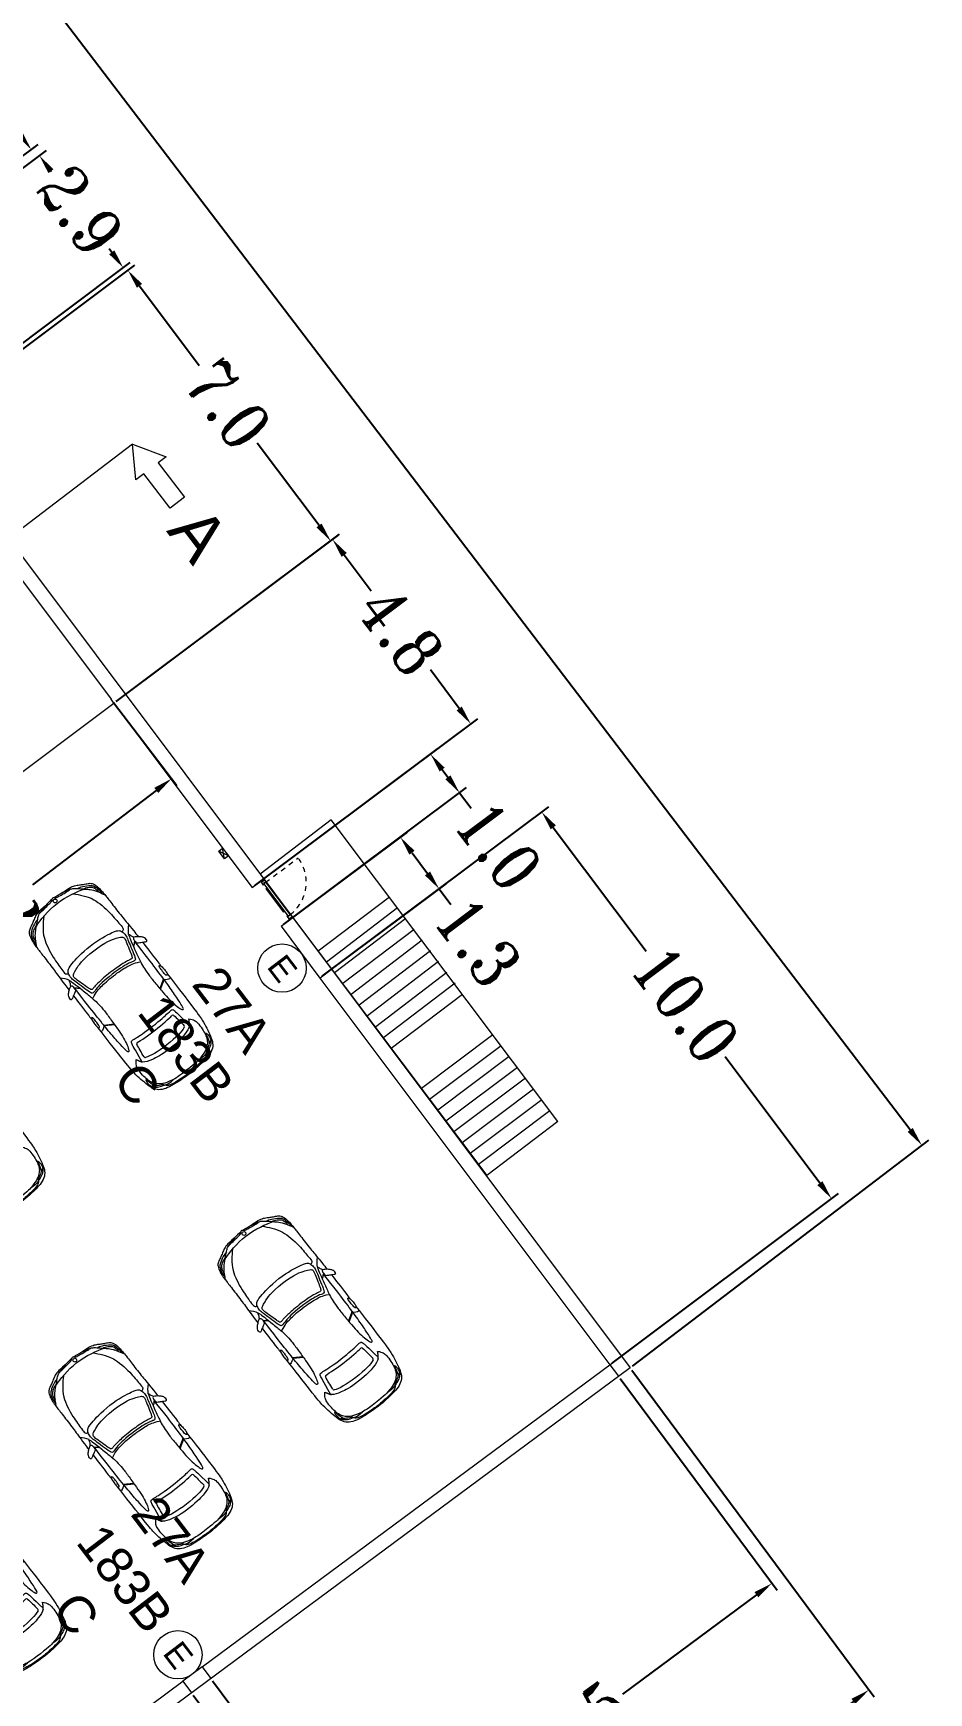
# Model space of a CAD drawing. Header units: metres. Extents: x 1384 to 1901, y 1501 to 2216.
# Drawn here: x 1484.23 to 1502.75, y 2097.95 to 2132.28 of the extents above; entities that cross this region are included whole.
import ezdxf

# ---------------------------------------------------------------- set-up
doc = ezdxf.new("R2010")
doc.units = ezdxf.units.M
doc.header["$LTSCALE"] = 0.05
doc.header["$PDMODE"] = 3
doc.linetypes.add('CONTINUA', pattern=[0])
doc.linetypes.add('RAYITAS', pattern=[0.375, 0.25, -0.125])
for name, color, linetype, lineweight in [('BIEs', 1, 'CONTINUA', 15), ('Cotas Nave 2', 250, 'CONTINUA', 15), ('Escaleras', 3, 'Continuous', 15), ('Extintores', 1, 'CONTINUA', 15), ('Linea de Corte', 250, 'CONTINUA', 15), ('Nave', 5, 'Continuous', 15), ('Pared Nave', 5, 'CONTINUA', 15), ('Puertas', 4, 'CONTINUA', 15), ('Tabiques', 241, 'CONTINUA', 15), ('Ventanas', 1, 'CONTINUA', 15), ('Zonas abiertas', 50, 'CONTINUA', 15)]:
    doc.layers.add(name, color=color, linetype=linetype, lineweight=lineweight)
doc.layers.add('CochesN', color=7, linetype='CONTINUA', lineweight=15, true_color=0xc3ddd0)
doc.styles.add('ROMANT', font='ROMANT', dxfattribs={"width": 0.85})
doc.styles.get("Standard").update_dxf_attribs({"font": 'arial.ttf'})
doc.dimstyles.new('1-50-GENERAL', dxfattribs={"dimtxt": 0.38, "dimasz": 0.4, "dimexe": 0.18, "dimexo": 0.06, "dimgap": 0.09, "dimtad": 0, "dimdec": 1, "dimzin": 0, "dimdsep": 46, "dimtxsty": 'ROMANT', "dimcen": 0.09, "dimadec": 0, "dimazin": 0, "dimtfac": 1, "dimtdec": 1, "dimtix": 1, "dimtofl": 0, "dimtmove": 0, "dimatfit": 3, "dimfxl": 0, "dimtolj": 1, "dimtzin": 0, "dimarcsym": 0})

# ---------------------------------------------------------------- blocks, each defined once
blk = doc.blocks.new('vh10-3')
for points in [[(6.531, 5.087), (6.644, 5.27)], [(6.669, 5.27), (6.555, 5.086)], [(6.531, 3.879), (6.644, 3.697)], [(6.669, 3.696), (6.555, 3.88)]]:
    blk.add_lwpolyline(points)
blk.add_circle((9.33, 4.483), 0.0405)
for centre, radius, start, end in [((5.578, 5.09), 0.02, 81.3079, 140.3783), ((5.628, 4.983), 0.0289, 84.0079, 156.3114), ((5.923, 4.943), 0.0289, 353.2707, 80.1159), ((5.578, 3.877), 0.02, 219.6217, 278.6921), ((5.628, 3.984), 0.0289, 203.6886, 275.9921), ((5.923, 4.024), 0.0289, 279.8841, 6.7293)]:
    blk.add_arc(centre, radius, start, end)
for points, knots in [([(4.772, 4.483), (4.772, 4.666), (4.796, 4.87), (4.814, 5.015), (4.875, 5.173), (4.971, 5.265), (5.111, 5.312), (5.3, 5.353), (5.477, 5.382), (5.724, 5.394), (6.416, 5.396), (6.7, 5.396)], [18.735534, 18.735534, 18.735534, 18.735534, 19.587149, 20.438764, 21.290379, 22.141994, 22.99361, 23.845225, 24.69684, 25.548455, 26.165326, 26.165326, 26.165326, 26.165326]), ([(7.727, 5.319), (7.765, 5.291), (7.807, 5.28), (7.846, 5.265), (7.832, 5.257), (7.757, 5.235), (7.534, 5.177), (7.25, 5.112), (7.124, 5.089), (6.951, 5.076), (6.725, 5.079), (6.441, 5.091), (6.242, 5.101), (6.069, 5.13), (5.937, 5.172), (5.905, 5.194), (5.912, 5.216), (5.962, 5.23), (6.178, 5.249), (6.499, 5.269), (6.917, 5.274), (7.267, 5.278), (7.647, 5.274)], [0, 0, 0, 0, 0.640801, 1.281602, 1.922403, 2.563203, 3.204004, 3.844805, 4.485606, 5.126407, 5.767208, 6.408009, 7.04881, 7.68961, 8.330411, 8.971212, 9.612013, 10.252814, 10.893615, 11.534416, 12.175216, 12.797218, 12.797218, 12.797218, 12.797218]), ([(7.535, 5.395), (7.39, 5.396), (7.181, 5.396), (6.935, 5.396), (6.893, 5.396)], [10.6007845, 10.6007845, 10.6007845, 10.6007845, 11.0709972, 11.163998, 11.163998, 11.163998, 11.163998]), ([(9.376, 4.705), (9.372, 4.815), (9.361, 4.925), (9.324, 5.021), (9.269, 5.11), (9.233, 5.177), (9.187, 5.273), (9.136, 5.331), (9.002, 5.37), (8.865, 5.38), (8.799, 5.381), (8.545, 5.381), (8.168, 5.382), (7.989, 5.392), (7.735, 5.394), (7.678, 5.395)], [0, 0, 0, 0, 0.851615, 1.70323, 2.554846, 3.406461, 4.258076, 5.109691, 5.961306, 6.812921, 7.664537, 8.516152, 9.367767, 10.219382, 10.435603, 10.435603, 10.435603, 10.435603]), ([(9.22, 4.87), (9.171, 4.92), (9.057, 5.015), (8.864, 5.16), (8.433, 5.245), (8.137, 5.245), (7.995, 5.259), (7.974, 5.21), (7.966, 5.191)], [0, 0, 0, 0, 0.835236, 1.721034, 2.921428, 3.928485, 4.555062, 4.999927, 4.999927, 4.999927, 4.999927]), ([(9.251, 5.008), (9.242, 5.047), (9.222, 5.12), (9.135, 5.269), (9.075, 5.32), (8.952, 5.353), (8.891, 5.351), (8.861, 5.348)], [0, 0, 0, 0, 0.624807, 1.361869, 1.875216, 2.502924, 3.054732, 3.054732, 3.054732, 3.054732]), ([(9.171, 5.097), (9.164, 5.133), (9.137, 5.202), (9.077, 5.28), (9.006, 5.31), (8.948, 5.317), (8.919, 5.315)], [0, 0, 0, 0, 0.604327, 1.163219, 1.657111, 2.190481, 2.190481, 2.190481, 2.190481]), ([(5.436, 4.483), (5.436, 4.709), (5.48, 4.922), (5.521, 5.052), (5.563, 5.103)], [5.556552, 5.556552, 5.556552, 5.556552, 6.635134, 7.654502, 7.654502, 7.654502, 7.654502]), ([(5.582, 5.11), (5.905, 5.06), (6.031, 5.043), (6.055, 5.019), (6.049, 4.953), (6.024, 4.698), (6.024, 4.483)], [-3.392634, -3.392634, -3.392634, -3.392634, -2.551704, -1.701416, -0.851128, -0.000839, -0.000839, -0.000839, -0.000839]), ([(6.7, 3.571), (6.416, 3.571), (5.724, 3.572), (5.477, 3.584), (5.3, 3.613), (5.111, 3.654), (4.971, 3.701), (4.875, 3.794), (4.814, 3.952), (4.796, 4.096), (4.772, 4.301), (4.772, 4.483)], [11.305741, 11.305741, 11.305741, 11.305741, 11.922612, 12.774228, 13.625843, 14.477458, 15.329073, 16.180688, 17.032304, 17.883919, 18.735534, 18.735534, 18.735534, 18.735534]), ([(5.563, 3.864), (5.521, 3.914), (5.48, 4.044), (5.436, 4.257), (5.436, 4.483)], [3.458602, 3.458602, 3.458602, 3.458602, 4.477971, 5.556552, 5.556552, 5.556552, 5.556552]), ([(6.024, 4.483), (6.024, 4.269), (6.049, 4.014), (6.055, 3.947), (6.031, 3.924), (5.905, 3.906), (5.582, 3.857)], [-0.000839, -0.000839, -0.000839, -0.000839, 0.849449, 1.699737, 2.550025, 3.390956, 3.390956, 3.390956, 3.390956]), ([(9.376, 4.261), (9.372, 4.152), (9.361, 4.041), (9.324, 3.945), (9.269, 3.856), (9.233, 3.79), (9.187, 3.693), (9.136, 3.636), (9.002, 3.596), (8.865, 3.587), (8.799, 3.586), (8.545, 3.586), (8.168, 3.585), (7.989, 3.574), (7.735, 3.572), (7.678, 3.572)], [0, 0, 0, 0, 0.851615, 1.70323, 2.554846, 3.406461, 4.258076, 5.109691, 5.961306, 6.812921, 7.664537, 8.516152, 9.367767, 10.219382, 10.435603, 10.435603, 10.435603, 10.435603]), ([(7.727, 3.647), (7.765, 3.676), (7.807, 3.687), (7.846, 3.702), (7.832, 3.709), (7.757, 3.732), (7.534, 3.789), (7.25, 3.854), (7.124, 3.878), (6.951, 3.89), (6.725, 3.888), (6.441, 3.876), (6.242, 3.865), (6.069, 3.836), (5.937, 3.794), (5.905, 3.772), (5.912, 3.75), (5.962, 3.737), (6.178, 3.717), (6.499, 3.698), (6.917, 3.692), (7.267, 3.688), (7.647, 3.693)], [0, 0, 0, 0, 0.640801, 1.281602, 1.922403, 2.563203, 3.204004, 3.844805, 4.485606, 5.126407, 5.767208, 6.408009, 7.04881, 7.68961, 8.330411, 8.971212, 9.612013, 10.252814, 10.893615, 11.534416, 12.175216, 12.797218, 12.797218, 12.797218, 12.797218]), ([(9.22, 4.097), (9.171, 4.046), (9.057, 3.952), (8.864, 3.807), (8.433, 3.722), (8.137, 3.721), (7.995, 3.708), (7.974, 3.757), (7.966, 3.775)], [0, 0, 0, 0, 0.835236, 1.721034, 2.921428, 3.928485, 4.555062, 4.999927, 4.999927, 4.999927, 4.999927]), ([(9.251, 3.959), (9.242, 3.92), (9.222, 3.846), (9.135, 3.697), (9.075, 3.646), (8.952, 3.614), (8.891, 3.615), (8.861, 3.619)], [0, 0, 0, 0, 0.624807, 1.361869, 1.875216, 2.502924, 3.054732, 3.054732, 3.054732, 3.054732]), ([(9.171, 3.87), (9.164, 3.833), (9.137, 3.764), (9.077, 3.686), (9.006, 3.656), (8.948, 3.649), (8.919, 3.651)], [0, 0, 0, 0, 0.604327, 1.163219, 1.657111, 2.190481, 2.190481, 2.190481, 2.190481]), ([(7.535, 3.571), (7.39, 3.571), (7.181, 3.571), (6.935, 3.571), (6.893, 3.571)], [10.6007845, 10.6007845, 10.6007845, 10.6007845, 11.0709972, 11.163998, 11.163998, 11.163998, 11.163998])]:
    blk.add_open_spline(points, degree=3, knots=knots)
for points, degree in [([(4.864, 4.483), (4.864, 4.735), (4.891, 4.879), (4.946, 5.056), (5.03, 5.163), (5.106, 5.217), (5.205, 5.248), (5.343, 5.273), (5.516, 5.273), (5.581, 5.256), (5.646, 5.215), (5.684, 5.176)], 3), ([(5.234, 5.252), (5.241, 5.274), (5.213, 5.289), (5.132, 5.289), (5.053, 5.273), (4.989, 5.22), (4.935, 5.137), (4.89, 4.999), (4.869, 4.912), (4.88, 4.808)], 3), ([(5.05, 5.264), (5.042, 5.224), (5.003, 5.186), (4.958, 5.11), (4.933, 5.054)], 3), ([(5.235, 5.265), (5.13, 5.251), (5.024, 5.207)], 2), ([(6.648, 5.27), (6.592, 5.358), (6.585, 5.376), (6.599, 5.396)], 3), ([(6.936, 5.378), (6.944, 5.371), (6.935, 5.362), (6.919, 5.353), (6.837, 5.349), (6.705, 5.355), (6.681, 5.365), (6.68, 5.381), (6.702, 5.402), (6.78, 5.406), (6.888, 5.402), (6.928, 5.385), (6.936, 5.378)], 3), ([(7.397, 4.483), (7.397, 4.716), (7.357, 4.945), (7.328, 5.015), (7.33, 5.053), (7.392, 5.083), (7.617, 5.144), (7.771, 5.187), (7.864, 5.211), (7.975, 5.195), (8.03, 5.158), (8.073, 5.083), (8.14, 4.716), (8.14, 4.483)], 3), ([(7.591, 5.299), (7.598, 5.29), (7.611, 5.285), (7.664, 5.283), (7.703, 5.284), (7.731, 5.298), (7.728, 5.331), (7.659, 5.42), (7.608, 5.471), (7.563, 5.491), (7.506, 5.488), (7.497, 5.482), (7.496, 5.464), (7.514, 5.432), (7.568, 5.339), (7.584, 5.308), (7.591, 5.299)], 3), ([(7.646, 5.284), (7.65, 5.265), (7.632, 5.247), (7.611, 5.23), (7.591, 5.208), (7.581, 5.19)], 3), ([(7.838, 5.262), (7.897, 5.292), (7.946, 5.339), (7.998, 5.39)], 3), ([(8.799, 5.381), (8.93, 5.312), (9.025, 5.251), (9.119, 5.155), (9.153, 5.117), (9.266, 4.993), (9.313, 4.928), (9.329, 4.894), (9.33, 4.812), (9.354, 4.641), (9.363, 4.562), (9.373, 4.529), (9.397, 4.511), (9.409, 4.495), (9.41, 4.483)], 3), ([(4.79, 4.483), (4.79, 4.528), (4.802, 4.79), (4.837, 4.965), (4.861, 5.004), (4.904, 5.039)], 3), ([(4.904, 5.039), (4.936, 5.058), (4.963, 5.066)], 2), ([(5.535, 4.483), (5.535, 4.732), (5.559, 4.898), (5.602, 4.994)], 3), ([(5.684, 5.176), (5.598, 5.131), (5.571, 5.109)], 2), ([(5.631, 5.011), (5.744, 4.999), (5.844, 4.986), (5.928, 4.971)], 3), ([(5.952, 4.939), (5.943, 4.863), (5.928, 4.657), (5.928, 4.483)], 3), ([(7.248, 5.096), (7.308, 4.975), (7.333, 4.833), (7.354, 4.629), (7.354, 4.483)], 3), ([(7.449, 4.483), (7.449, 4.627), (7.435, 4.829), (7.414, 4.944), (7.402, 4.988), (7.404, 5.023), (7.432, 5.035), (7.499, 5.06), (7.686, 5.113), (7.815, 5.151), (7.869, 5.151), (7.924, 5.063), (8.018, 4.785), (8.018, 4.483)], 3), ([(9.153, 5.117), (9.203, 4.977), (9.264, 4.718), (9.264, 4.483)], 3), ([(9.398, 4.508), (9.393, 4.623), (9.369, 4.789), (9.325, 4.897)], 3), ([(4.904, 3.928), (4.861, 3.962), (4.837, 4.002), (4.802, 4.177), (4.79, 4.439), (4.79, 4.483)], 3), ([(5.684, 3.79), (5.646, 3.752), (5.581, 3.71), (5.516, 3.693), (5.343, 3.694), (5.205, 3.718), (5.106, 3.75), (5.03, 3.804), (4.946, 3.911), (4.891, 4.088), (4.864, 4.232), (4.864, 4.483)], 3), ([(5.234, 3.715), (5.241, 3.693), (5.213, 3.677), (5.132, 3.677), (5.053, 3.693), (4.989, 3.746), (4.935, 3.83), (4.89, 3.967), (4.869, 4.054), (4.88, 4.158)], 3), ([(5.602, 3.972), (5.559, 4.069), (5.535, 4.234), (5.535, 4.483)], 3), ([(5.928, 4.483), (5.928, 4.309), (5.943, 4.104), (5.952, 4.027)], 3), ([(7.354, 4.483), (7.354, 4.337), (7.333, 4.134), (7.308, 3.991), (7.248, 3.87)], 3), ([(8.14, 4.483), (8.14, 4.25), (8.073, 3.883), (8.03, 3.808), (7.975, 3.772), (7.864, 3.755), (7.771, 3.779), (7.617, 3.823), (7.392, 3.883), (7.33, 3.914), (7.328, 3.951), (7.357, 4.021), (7.397, 4.25), (7.397, 4.483)], 3), ([(8.018, 4.483), (8.018, 4.181), (7.924, 3.904), (7.869, 3.816), (7.815, 3.816), (7.686, 3.853), (7.499, 3.906), (7.432, 3.931), (7.404, 3.944), (7.402, 3.979), (7.414, 4.022), (7.435, 4.138), (7.449, 4.34), (7.449, 4.483)], 3), ([(9.41, 4.483), (9.409, 4.472), (9.397, 4.455), (9.373, 4.438), (9.363, 4.404), (9.354, 4.325), (9.33, 4.155), (9.329, 4.073), (9.313, 4.038), (9.266, 3.973), (9.153, 3.85), (9.119, 3.812), (9.025, 3.715), (8.93, 3.655), (8.799, 3.586)], 3), ([(9.264, 4.483), (9.264, 4.248), (9.203, 3.989), (9.153, 3.849)], 3), ([(9.398, 4.459), (9.393, 4.343), (9.369, 4.177), (9.325, 4.069)], 3), ([(4.963, 3.9), (4.936, 3.908), (4.904, 3.928)], 2), ([(5.05, 3.702), (5.042, 3.742), (5.003, 3.78), (4.958, 3.857), (4.933, 3.912)], 3), ([(5.571, 3.858), (5.598, 3.835), (5.684, 3.79)], 2), ([(5.928, 3.995), (5.844, 3.98), (5.744, 3.967), (5.631, 3.955)], 3), ([(5.235, 3.701), (5.13, 3.715), (5.024, 3.759)], 2), ([(6.648, 3.696), (6.592, 3.609), (6.585, 3.59), (6.599, 3.571)], 3), ([(6.936, 3.588), (6.944, 3.595), (6.935, 3.605), (6.919, 3.614), (6.837, 3.618), (6.705, 3.612), (6.681, 3.602), (6.68, 3.585), (6.702, 3.564), (6.78, 3.56), (6.888, 3.564), (6.928, 3.582), (6.936, 3.588)], 3), ([(7.591, 3.667), (7.598, 3.676), (7.611, 3.682), (7.664, 3.684), (7.703, 3.682), (7.731, 3.669), (7.728, 3.635), (7.659, 3.546), (7.608, 3.496), (7.563, 3.475), (7.506, 3.479), (7.497, 3.485), (7.496, 3.503), (7.514, 3.534), (7.568, 3.627), (7.584, 3.658), (7.591, 3.667)], 3), ([(7.646, 3.683), (7.65, 3.702), (7.632, 3.719), (7.611, 3.736), (7.591, 3.758), (7.581, 3.777)], 3), ([(7.838, 3.704), (7.897, 3.674), (7.946, 3.627), (7.998, 3.576)], 3)]:
    blk.add_open_spline(points, degree=degree)
blk = doc.blocks.new('*D248')
at = {"layer": 'Cotas Nave 2', "color": 0, "lineweight": -2, "transparency": 16777216}
for p, q in [((1474.251, 2134.073), (1478.751, 2137.442)), ((1478.847, 2137.014), (1480.645, 2134.612)), ((1483.949, 2130.197), (1481.844, 2133.009)), ((1479.833, 2126.616), (1484.333, 2129.985))]:
    blk.add_line(p, q, dxfattribs=at)
at = {"layer": 'Cotas Nave 2', "color": 0, "transparency": 16777216}
for points in [[(1478.9, 2137.053), (1478.793, 2136.974), (1478.607, 2137.334)], [(1484.003, 2130.237), (1483.896, 2130.157), (1484.189, 2129.877)]]:
    blk.add_solid(points, dxfattribs=at)
at = {"layer": 'Defpoints', "color": 0, "transparency": 16777216}
for p in [(1474.203, 2134.037), (1484.189, 2129.877), (1479.785, 2126.58)]:
    blk.add_point(p, dxfattribs=at)
at = {"layer": 'Cotas Nave 2', "color": 0, "transparency": 16777216, "insert": (1481.245, 2133.81), "char_height": 1, "attachment_point": 5, "rotation": 306.8203, "style": 'ROMANT'}
blk.add_mtext('\\A1;9.3', dxfattribs=at)
blk = doc.blocks.new('*D250')
at = {"layer": 'Cotas Nave 2', "color": 0, "lineweight": -2, "transparency": 16777216}
for p, q in [((1479.957, 2126.457), (1484.5, 2129.858)), ((1484.596, 2129.43), (1484.602, 2129.422)), ((1485.853, 2127.751), (1485.802, 2127.82)), ((1481.694, 2124.137), (1486.237, 2127.538))]:
    blk.add_line(p, q, dxfattribs=at)
at = {"layer": 'Cotas Nave 2', "color": 0, "transparency": 16777216}
for points in [[(1484.649, 2129.47), (1484.542, 2129.39), (1484.356, 2129.751)], [(1485.907, 2127.791), (1485.8, 2127.711), (1486.093, 2127.43)]]:
    blk.add_solid(points, dxfattribs=at)
at = {"layer": 'Defpoints', "color": 0, "transparency": 16777216}
for p in [(1486.093, 2127.43), (1479.909, 2126.421), (1481.646, 2124.101)]:
    blk.add_point(p, dxfattribs=at)
at = {"layer": 'Cotas Nave 2', "color": 0, "transparency": 16777216, "insert": (1485.202, 2128.621), "char_height": 1, "attachment_point": 5, "rotation": 306.8241, "style": 'ROMANT'}
blk.add_mtext('\\A1;2.9', dxfattribs=at)
blk = doc.blocks.new('*D252')
at = {"layer": 'Cotas Nave 2', "color": 0, "lineweight": -2, "transparency": 16777216}
for p, q in [((1481.755, 2124.057), (1486.331, 2127.486)), ((1486.427, 2127.058), (1487.663, 2125.408)), ((1490.14, 2122.101), (1488.863, 2123.806)), ((1485.947, 2118.461), (1490.524, 2121.889))]:
    blk.add_line(p, q, dxfattribs=at)
at = {"layer": 'Cotas Nave 2', "color": 0, "transparency": 16777216}
for points in [[(1486.48, 2127.098), (1486.373, 2127.018), (1486.187, 2127.378)], [(1490.193, 2122.141), (1490.086, 2122.062), (1490.38, 2121.781)]]:
    blk.add_solid(points, dxfattribs=at)
at = {"layer": 'Defpoints', "color": 0, "transparency": 16777216}
for p in [(1481.707, 2124.021), (1490.38, 2121.781), (1485.899, 2118.425)]:
    blk.add_point(p, dxfattribs=at)
at = {"layer": 'Cotas Nave 2', "color": 0, "transparency": 16777216, "insert": (1488.263, 2124.607), "char_height": 1, "attachment_point": 5, "rotation": 306.8403, "style": 'ROMANT'}
blk.add_mtext('\\A1;7.0', dxfattribs=at)
blk = doc.blocks.new('*D253')
at = {"layer": 'Cotas Nave 2', "color": 0, "lineweight": -2, "transparency": 16777216}
for p, q in [((1485.947, 2118.461), (1490.564, 2121.919)), ((1490.66, 2121.491), (1491.218, 2120.746)), ((1493.039, 2118.315), (1492.442, 2119.112)), ((1488.806, 2114.645), (1493.423, 2118.103))]:
    blk.add_line(p, q, dxfattribs=at)
at = {"layer": 'Cotas Nave 2', "color": 0, "transparency": 16777216}
for points in [[(1490.713, 2121.531), (1490.606, 2121.451), (1490.42, 2121.811)], [(1493.092, 2118.355), (1492.985, 2118.275), (1493.279, 2117.995)]]:
    blk.add_solid(points, dxfattribs=at)
at = {"layer": 'Defpoints', "color": 0, "transparency": 16777216}
for p in [(1485.899, 2118.425), (1493.279, 2117.995), (1488.758, 2114.609)]:
    blk.add_point(p, dxfattribs=at)
at = {"layer": 'Cotas Nave 2', "color": 0, "transparency": 16777216, "insert": (1491.83, 2119.929), "char_height": 1, "attachment_point": 5, "rotation": 306.8403, "style": 'ROMANT'}
blk.add_mtext('\\A1;4.8', dxfattribs=at)
blk = doc.blocks.new('*D254')
at = {"layer": 'Cotas Nave 2', "color": 0, "lineweight": -2, "transparency": 16777216}
for p, q in [((1488.806, 2114.645), (1492.59, 2117.48)), ((1492.686, 2117.051), (1492.806, 2116.892)), ((1489.406, 2113.845), (1493.19, 2116.679)), ((1493.046, 2116.571), (1493.285, 2116.251))]:
    blk.add_line(p, q, dxfattribs=at)
at = {"layer": 'Cotas Nave 2', "color": 0, "transparency": 16777216}
for points in [[(1492.739, 2117.091), (1492.633, 2117.012), (1492.446, 2117.372)], [(1492.859, 2116.932), (1492.752, 2116.852), (1493.046, 2116.571)]]:
    blk.add_solid(points, dxfattribs=at)
at = {"layer": 'Defpoints', "color": 0, "transparency": 16777216}
for p in [(1493.046, 2116.571), (1488.758, 2114.609), (1489.358, 2113.809)]:
    blk.add_point(p, dxfattribs=at)
at = {"layer": 'Cotas Nave 2', "color": 0, "transparency": 16777216, "insert": (1493.861, 2115.483), "char_height": 1, "attachment_point": 5, "rotation": 306.8403, "style": 'ROMANT'}
blk.add_mtext('\\A1;1.0', dxfattribs=at)
blk = doc.blocks.new('*D255')
at = {"layer": 'Cotas Nave 2', "color": 0, "lineweight": -2, "transparency": 16777216}
for p, q in [((1489.407, 2113.845), (1491.967, 2115.76)), ((1492.063, 2115.332), (1492.383, 2114.903)), ((1490.207, 2112.776), (1492.767, 2114.691)), ((1492.623, 2114.583), (1492.863, 2114.263))]:
    blk.add_line(p, q, dxfattribs=at)
at = {"layer": 'Cotas Nave 2', "color": 0, "transparency": 16777216}
for points in [[(1492.116, 2115.372), (1492.009, 2115.292), (1491.823, 2115.652)], [(1492.437, 2114.943), (1492.33, 2114.863), (1492.623, 2114.583)]]:
    blk.add_solid(points, dxfattribs=at)
at = {"layer": 'Defpoints', "color": 0, "transparency": 16777216}
for p in [(1492.623, 2114.583), (1489.359, 2113.809), (1490.159, 2112.74)]:
    blk.add_point(p, dxfattribs=at)
at = {"layer": 'Cotas Nave 2', "color": 0, "transparency": 16777216, "insert": (1493.438, 2113.494), "char_height": 1, "attachment_point": 5, "rotation": 306.7945, "style": 'ROMANT'}
blk.add_mtext('\\A1;1.3', dxfattribs=at)
blk = doc.blocks.new('*D256')
at = {"layer": 'Cotas Nave 2', "color": 0, "lineweight": -2, "transparency": 16777216}
for p, q in [((1490.207, 2112.776), (1494.889, 2116.284)), ((1494.985, 2115.856), (1496.904, 2113.294)), ((1500.499, 2108.496), (1498.541, 2111.109)), ((1496.2, 2104.775), (1500.883, 2108.283))]:
    blk.add_line(p, q, dxfattribs=at)
at = {"layer": 'Cotas Nave 2', "color": 0, "transparency": 16777216}
for points in [[(1495.038, 2115.896), (1494.931, 2115.816), (1494.745, 2116.176)], [(1500.552, 2108.536), (1500.446, 2108.456), (1500.739, 2108.176)]]:
    blk.add_solid(points, dxfattribs=at)
at = {"layer": 'Defpoints', "color": 0, "transparency": 16777216}
for p in [(1490.159, 2112.74), (1500.739, 2108.176), (1496.152, 2104.739)]:
    blk.add_point(p, dxfattribs=at)
at = {"layer": 'Cotas Nave 2', "color": 0, "transparency": 16777216, "insert": (1497.723, 2112.202), "char_height": 1, "attachment_point": 5, "rotation": 306.8403, "style": 'ROMANT'}
blk.add_mtext('\\A1;10.0', dxfattribs=at)
blk = doc.blocks.new('*D258')
at = {"layer": 'Cotas Nave 2', "color": 0, "lineweight": -2, "transparency": 16777216}
for p, q in [((1452.441, 2163.684), (1458.073, 2167.979)), ((1458.172, 2167.552), (1479.299, 2139.846)), ((1502.365, 2109.598), (1481.004, 2137.61)), ((1496.621, 2104.714), (1502.751, 2109.389))]:
    blk.add_line(p, q, dxfattribs=at)
at = {"layer": 'Cotas Nave 2', "color": 0, "transparency": 16777216}
for points in [[(1458.225, 2167.592), (1458.119, 2167.511), (1457.93, 2167.87)], [(1502.418, 2109.638), (1502.312, 2109.557), (1502.608, 2109.28)]]:
    blk.add_solid(points, dxfattribs=at)
at = {"layer": 'Defpoints', "color": 0, "transparency": 16777216}
for p in [(1457.93, 2167.87), (1452.393, 2163.648), (1496.573, 2104.678)]:
    blk.add_point(p, dxfattribs=at)
at = {"layer": 'Cotas Nave 2', "color": 0, "transparency": 16777216, "insert": (1480.152, 2138.728), "char_height": 1, "attachment_point": 5, "rotation": 307.3275, "style": 'ROMANT'}
blk.add_mtext('\\A1;73.7', dxfattribs=at)
blk = doc.blocks.new('*D260')
at = {"layer": 'Cotas Nave 2', "color": 0, "lineweight": -2, "transparency": 16777216}
for p, q in [((1496.37, 2104.453), (1499.614, 2100.076)), ((1499.186, 2099.982), (1496.413, 2097.927)), ((1487.939, 2098.203), (1491.184, 2093.826)), ((1491.398, 2094.209), (1494.22, 2096.301))]:
    blk.add_line(p, q, dxfattribs=at)
at = {"layer": 'Cotas Nave 2', "color": 0, "transparency": 16777216}
for points in [[(1499.146, 2100.036), (1499.226, 2099.929), (1499.507, 2100.22)], [(1491.358, 2094.263), (1491.438, 2094.156), (1491.077, 2093.971)]]:
    blk.add_solid(points, dxfattribs=at)
at = {"layer": 'Defpoints', "color": 0, "transparency": 16777216}
for p in [(1496.334, 2104.501), (1487.904, 2098.252), (1491.077, 2093.971)]:
    blk.add_point(p, dxfattribs=at)
at = {"layer": 'Cotas Nave 2', "color": 0, "transparency": 16777216, "insert": (1495.316, 2097.114), "char_height": 1, "attachment_point": 5, "rotation": 36.5482, "style": 'ROMANT'}
blk.add_mtext('\\A1;10.5', dxfattribs=at)
blk = doc.blocks.new('*D261')
at = {"layer": 'Cotas Nave 2', "color": 0, "lineweight": -2, "transparency": 16777216}
for p, q in [((1487.939, 2098.203), (1489.591, 2095.975)), ((1487.538, 2097.906), (1489.19, 2095.677)), ((1489.805, 2096.358), (1490.127, 2096.596)), ((1488.761, 2095.584), (1487.15, 2094.39))]:
    blk.add_line(p, q, dxfattribs=at)
at = {"layer": 'Cotas Nave 2', "color": 0, "transparency": 16777216}
for points in [[(1489.766, 2096.411), (1489.845, 2096.304), (1489.484, 2096.12)], [(1488.721, 2095.637), (1488.801, 2095.53), (1489.082, 2095.822)]]:
    blk.add_solid(points, dxfattribs=at)
at = {"layer": 'Defpoints', "color": 0, "transparency": 16777216}
for p in [(1487.502, 2097.954), (1487.904, 2098.252), (1489.082, 2095.822)]:
    blk.add_point(p, dxfattribs=at)
at = {"layer": 'Cotas Nave 2', "color": 0, "transparency": 16777216, "insert": (1486.347, 2093.794), "char_height": 1, "attachment_point": 5, "rotation": 36.5482, "style": 'ROMANT'}
blk.add_mtext('\\A1;0.5', dxfattribs=at)
blk = doc.blocks.new('*D264')
at = {"layer": 'Cotas Nave 2', "color": 0, "lineweight": -2, "transparency": 16777216}
for p, q in [((1496.609, 2104.63), (1501.62, 2097.869)), ((1501.192, 2097.775), (1493.773, 2092.276)), ((1478.869, 2091.48), (1483.88, 2084.719)), ((1484.095, 2085.102), (1491.58, 2090.65))]:
    blk.add_line(p, q, dxfattribs=at)
at = {"layer": 'Cotas Nave 2', "color": 0, "transparency": 16777216}
for points in [[(1501.152, 2097.829), (1501.232, 2097.722), (1501.513, 2098.014)], [(1484.055, 2085.155), (1484.134, 2085.048), (1483.773, 2084.864)]]:
    blk.add_solid(points, dxfattribs=at)
at = {"layer": 'Defpoints', "color": 0, "transparency": 16777216}
for p in [(1496.573, 2104.678), (1501.513, 2098.014), (1478.833, 2091.528)]:
    blk.add_point(p, dxfattribs=at)
at = {"layer": 'Cotas Nave 2', "color": 0, "transparency": 16777216, "insert": (1492.676, 2091.463), "char_height": 1, "attachment_point": 5, "rotation": 36.5482, "style": 'ROMANT'}
blk.add_mtext('\\A1;22.1', dxfattribs=at)
blk = doc.blocks.new('*D294')
at = {"layer": 'Cotas Nave 2', "color": 0, "lineweight": -2, "transparency": 16777216}
for p, q in [((1485.889, 2118.44), (1487.2, 2116.721)), ((1486.772, 2116.621), (1484.213, 2114.67)), ((1480.062, 2111.505), (1482.622, 2113.456)), ((1478.542, 2112.838), (1479.853, 2111.119))]:
    blk.add_line(p, q, dxfattribs=at)
at = {"layer": 'Cotas Nave 2', "color": 0, "transparency": 16777216}
for points in [[(1486.732, 2116.674), (1486.813, 2116.568), (1487.09, 2116.864)], [(1480.022, 2111.558), (1480.103, 2111.452), (1479.744, 2111.262)]]:
    blk.add_solid(points, dxfattribs=at)
at = {"layer": 'Defpoints', "color": 0, "transparency": 16777216}
for p in [(1485.852, 2118.488), (1487.09, 2116.864), (1478.506, 2112.886)]:
    blk.add_point(p, dxfattribs=at)
at = {"layer": 'Cotas Nave 2', "color": 0, "transparency": 16777216, "insert": (1483.417, 2114.063), "char_height": 1, "attachment_point": 5, "rotation": 37.3275, "style": 'ROMANT'}
blk.add_mtext('\\A1;9.2', dxfattribs=at)

msp = doc.modelspace()

# ---------------------------------------------------------------- linework, layer by layer
at = {"layer": 'BIEs'}
for p, q in [((1488.267, 2115.266), (1488.066, 2115.365)), ((1488.187, 2115.206), (1488.145, 2115.425))]:
    msp.add_line(p, q, dxfattribs=at)
msp.add_lwpolyline([(1488.187, 2115.206), (1488.066, 2115.365), (1488.145, 2115.425), (1488.267, 2115.266)], close=True, dxfattribs=at)
at = {"layer": 'Escaleras'}
for p, q in [((1490.393, 2116.013), (1488.922, 2114.891)), ((1495.08, 2109.774), (1490.393, 2116.013)), ((1488.922, 2114.891), (1493.609, 2108.652)), ((1491.594, 2114.414), (1490.123, 2113.292)), ((1491.764, 2114.191), (1490.293, 2113.069)), ((1491.934, 2113.968), (1490.463, 2112.847)), ((1492.104, 2113.746), (1490.632, 2112.624)), ((1492.273, 2113.523), (1490.802, 2112.401)), ((1492.443, 2113.3), (1490.972, 2112.179)), ((1492.613, 2113.078), (1491.142, 2111.956)), ((1492.783, 2112.855), (1491.312, 2111.733)), ((1492.952, 2112.632), (1491.481, 2111.511)), ((1493.106, 2112.401), (1491.635, 2111.28)), ((1493.737, 2111.562), (1492.258, 2110.451)), ((1493.905, 2111.338), (1492.426, 2110.227)), ((1494.073, 2111.114), (1492.594, 2110.003)), ((1494.241, 2110.89), (1492.762, 2109.779)), ((1494.409, 2110.666), (1492.93, 2109.555)), ((1494.578, 2110.443), (1493.099, 2109.331)), ((1494.746, 2110.219), (1493.267, 2109.107)), ((1494.914, 2109.995), (1493.435, 2108.884)), ((1495.08, 2109.774), (1493.609, 2108.652))]:
    msp.add_line(p, q, dxfattribs=at)
at = {"layer": 'Extintores'}
for p, q in [((1487.725, 2098.493), (1487.904, 2098.252)), ((1487.324, 2098.194), (1487.502, 2097.954))]:
    msp.add_line(p, q, dxfattribs=at)
for centre in [(1489.374, 2112.944), (1489.374, 2112.944), (1487.221, 2098.741), (1487.221, 2098.741)]:
    msp.add_circle(centre, 0.5, dxfattribs=at)
at = {"layer": 'Linea de Corte'}
msp.add_line((1486.284, 2123.785), (1463.247, 2106.218), dxfattribs=at)
at = {"layer": 'Linea de Corte', "linetype": 'Continuous'}
msp.add_lwpolyline([(1487.058, 2122.459), (1486.515, 2123.171), (1486.352, 2123.047), (1486.284, 2123.785), (1486.977, 2123.523), (1486.815, 2123.399), (1487.358, 2122.687), (1487.058, 2122.459)], dxfattribs=at)
at = {"layer": 'Nave'}
msp.add_lwpolyline([(1429.053, 2146.248), (1452.393, 2163.648), (1496.573, 2104.678), (1478.833, 2091.528), (1469.012, 2104.612)], dxfattribs=at)
at = {"layer": 'Pared Nave'}
for p, q in [((1481.707, 2124.021), (1485.839, 2118.505)), ((1485.899, 2118.425), (1488.758, 2114.609)), ((1488.758, 2114.609), (1488.933, 2114.742)), ((1488.947, 2114.722), (1488.933, 2114.742)), ((1489.358, 2113.809), (1490.159, 2112.74)), ((1489.359, 2113.809), (1489.534, 2113.941)), ((1489.518, 2113.962), (1489.534, 2113.941)), ((1487.725, 2098.493), (1487.323, 2098.195))]:
    msp.add_line(p, q, dxfattribs=at)
at = {"layer": 'Puertas', "linetype": 'RAYITAS', "ltscale": 0.15}
msp.add_line((1489.036, 2114.72), (1489.708, 2115.224), dxfattribs=at)
at = {"layer": 'Puertas'}
for p, q in [((1489.04, 2114.583), (1489.068, 2114.604)), ((1489.054, 2114.581), (1489.074, 2114.596)), ((1489.411, 2114.104), (1489.054, 2114.581)), ((1489.431, 2114.119), (1489.411, 2114.104))]:
    msp.add_line(p, q, dxfattribs=at)
for points in [[(1489.011, 2114.77), (1489.041, 2114.73), (1488.993, 2114.694), (1489.008, 2114.674), (1488.992, 2114.662), (1488.947, 2114.722), (1489.011, 2114.77)], [(1489.582, 2114.01), (1489.552, 2114.05), (1489.504, 2114.014), (1489.489, 2114.034), (1489.473, 2114.022), (1489.518, 2113.962), (1489.582, 2114.01)]]:
    msp.add_lwpolyline(points, dxfattribs=at)
msp.add_lwpolyline([(1489.505, 2114.021), (1489, 2114.693), (1489.036, 2114.72), (1489.541, 2114.048)], close=True, dxfattribs=at)
at = {"layer": 'Puertas', "linetype": 'RAYITAS', "ltscale": 0.15}
msp.add_arc((1489.036, 2114.72), 0.84, 306.8907, 36.8907, dxfattribs=at)
at = {"layer": 'Tabiques'}
msp.add_line((1485.899, 2118.425), (1485.839, 2118.505), dxfattribs=at)
at = {"layer": 'Ventanas'}
for p, q in [((1490.159, 2112.74), (1490.397, 2112.922)), ((1490.159, 2112.74), (1496.152, 2104.739)), ((1487.725, 2098.493), (1496.393, 2104.918)), ((1496.152, 2104.739), (1496.334, 2104.501)), ((1487.725, 2098.493), (1487.904, 2098.252)), ((1478.894, 2091.946), (1487.323, 2098.195)), ((1487.323, 2098.195), (1487.502, 2097.954))]:
    msp.add_line(p, q, dxfattribs=at)
at = {"layer": 'Zonas abiertas'}
msp.add_line((1478.506, 2112.886), (1485.899, 2118.425), dxfattribs=at)

# ---------------------------------------------------------------- block references
at = {"layer": 'CochesN', "xscale": 0.9929999349109643, "yscale": 0.9929999349109643, "zscale": 0.9929999349109643, "rotation": 127.8135183497917}
for p in [(1493.88, 2109.744), (1490.405, 2107.094), (1497.784, 2102.865), (1494.286, 2100.245), (1490.855, 2097.674)]:
    msp.add_blockref('vh10-3', p, dxfattribs=at)

# ---------------------------------------------------------------- texts
at = {"layer": 'Extintores', "attachment_point": 1, "rotation": 307.3275}
for s, width, insert, char_height in [('E', 1.11443, (1489.44, 2113.275), 0.5), ('\\pi-0.66771;27A\\P\\pi-0.88872;183B\\P\\pi-0.08168;C', 0.49968, (1488.487, 2112.53), 0.75), ('\\pi-0.66771;27A\\P\\pi-0.88872;183B\\P\\pi-0.08168;C', 0.49968, (1487.221, 2101.573), 0.75), ('E', 1.11443, (1487.287, 2099.072), 0.5)]:
    msp.add_mtext_dynamic_manual_height_columns(s, width=width, gutter_width=0.0125, heights=[0], dxfattribs=dict(at, insert=insert, char_height=char_height))
at = {"layer": 'Linea de Corte', "insert": (1487.766, 2122.593), "char_height": 1, "attachment_point": 1, "rotation": 307.3275}
msp.add_mtext_dynamic_manual_height_columns('A', width=3.164, gutter_width=0.0125, heights=[0], dxfattribs=at)

# ---------------------------------------------------------------- dimensions: what is measured, and where the dimension line sits
at = {"layer": 'Cotas Nave 2'}
for base, p1, p2, angle, picture, middle, dimtype in [((1457.93, 2167.87), (1496.573, 2104.678), (1452.393, 2163.648), 307.3275, '*D258', (1480.152, 2138.728), 160), ((1484.189, 2129.877), (1474.203, 2134.037), (1479.785, 2126.58), 306.8203, '*D248', (1481.245, 2133.81), 161), ((1486.093, 2127.43), (1479.909, 2126.421), (1481.646, 2124.101), 306.8241, '*D250', (1485.202, 2128.621), 161), ((1490.38, 2121.781), (1481.707, 2124.021), (1485.899, 2118.425), 306.8403, '*D252', (1488.263, 2124.607), 161), ((1493.279, 2117.995), (1485.899, 2118.425), (1488.758, 2114.609), 306.8403, '*D253', (1491.83, 2119.929), 161), ((1487.09, 2116.864), (1478.506, 2112.886), (1485.852, 2118.488), 37.3275, '*D294', (1483.417, 2114.063), 160), ((1493.046, 2116.571), (1488.758, 2114.609), (1489.358, 2113.809), 306.8403, '*D254', (1493.861, 2115.483), 161), ((1500.739, 2108.176), (1490.159, 2112.74), (1496.152, 2104.739), 306.8403, '*D256', (1497.723, 2112.202), 161), ((1492.623, 2114.583), (1489.359, 2113.809), (1490.159, 2112.74), 306.7945, '*D255', (1493.438, 2113.494), 161), ((1501.513, 2098.014), (1478.833, 2091.528), (1496.573, 2104.678), 36.5482, '*D264', (1492.676, 2091.463), 161), ((1491.077, 2093.971), (1496.334, 2104.501), (1487.904, 2098.252), 216.5482, '*D260', (1495.316, 2097.114), 161), ((1489.082, 2095.822), (1487.904, 2098.252), (1487.502, 2097.954), 216.5482, '*D261', (1486.347, 2093.794), 161)]:
    dim = msp.add_linear_dim(base=base, p1=p1, p2=p2, angle=angle, dimstyle='1-50-GENERAL', override={"dimtxt": 1}, dxfattribs=at)
    dim.commit()
    dim.dimension.update_dxf_attribs({"geometry": picture, "text_midpoint": middle, "dimtype": dimtype})

doc.saveas('drawing.dxf')
